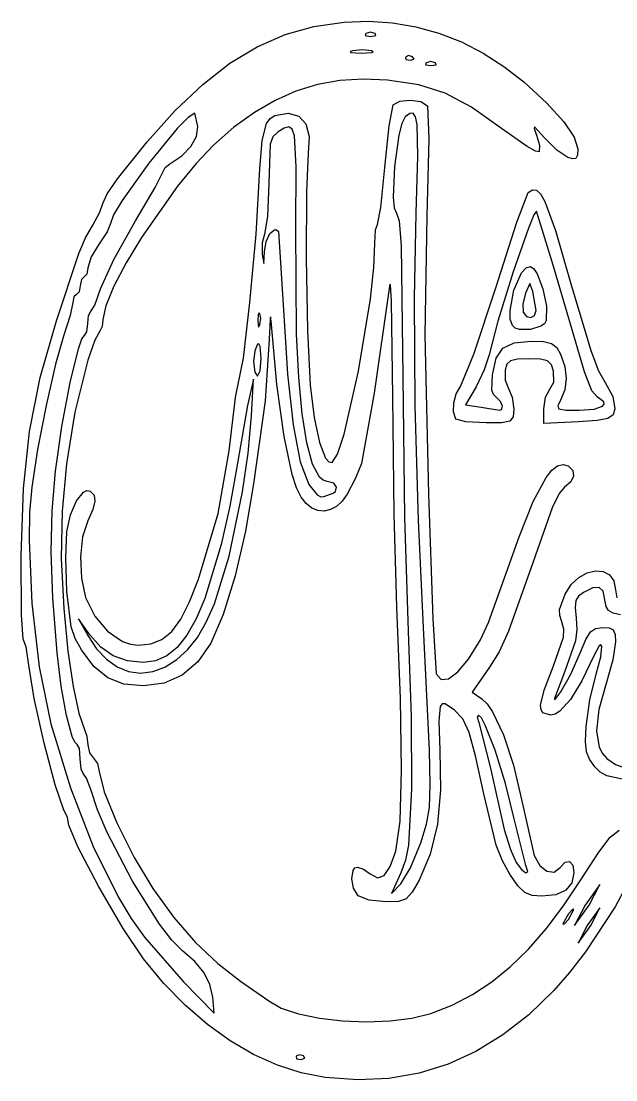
# Model space of a CAD drawing. Extents: x 4 to 202, y 110 to 208.
# Drawn here: x 4.3 to 59.3, y 110.3 to 208.1 of the extents above; entities that cross this region are included whole.
import ezdxf

# ---------------------------------------------------------------- set-up
doc = ezdxf.new("R2010")
doc.units = 0
doc.layers.add('LAYER_1', color=7, linetype='CONTINUOUS')

msp = doc.modelspace()

# ---------------------------------------------------------------- linework, layer by layer
at = {"layer": 'LAYER_1'}
for p, q in [((28.717246, 206.877354), (31.377657, 207.630045)), ((31.377657, 207.630045), (34.170281, 208.038986)), ((34.170281, 208.038986), (36.411401, 208.117448)), ((36.411401, 208.117448), (38.625862, 207.968918)), ((38.625862, 207.968918), (40.803121, 207.596912)), ((40.803121, 207.596912), (42.93264, 207.004943)), ((26.148426, 205.752809), (28.717246, 206.877354)), ((36.171547, 206.979566), (36.119885, 206.787331)), ((36.119885, 206.787331), (36.606607, 206.707374)), ((36.606606, 207.091845), (36.171547, 206.979566)), ((37.041664, 206.979566), (36.606606, 207.091845)), ((36.606607, 206.707374), (37.093328, 206.787331)), ((37.093328, 206.787331), (37.041664, 206.979566)), ((37.041664, 206.979566), (37.041664, 206.979566)), ((42.93264, 207.004943), (45.003876, 206.196525)), ((23.630577, 204.228302), (26.148426, 205.752809)), ((34.95817, 205.390463), (34.721993, 205.302314)), ((35.866153, 205.481331), (34.95817, 205.390463)), ((36.698403, 205.383097), (35.866153, 205.481331)), ((36.863295, 205.29325), (36.698403, 205.383097)), ((36.698403, 205.383097), (36.698403, 205.383097)), ((45.003876, 206.196525), (47.006288, 205.175173)), ((34.721993, 205.302314), (34.790013, 205.229021)), ((34.790013, 205.229021), (35.73649, 205.157571)), ((35.73649, 205.157571), (36.736899, 205.22078)), ((36.736899, 205.22078), (36.863295, 205.29325)), ((40.115987, 204.936618), (39.833288, 204.789612)), ((39.833288, 204.789612), (39.880737, 204.571863)), ((39.880737, 204.571863), (40.290098, 204.506179)), ((40.500379, 204.832217), (40.115987, 204.936618)), ((40.290098, 204.506179), (40.651403, 204.614306)), ((40.651403, 204.614306), (40.500379, 204.832217)), ((40.500379, 204.832217), (40.500379, 204.832217)), ((42.175352, 204.393603), (41.740294, 204.281324)), ((42.610411, 204.281324), (42.175352, 204.393603)), ((47.006288, 205.175173), (48.929337, 203.944401)), ((21.123076, 202.275727), (23.630577, 204.228302)), ((41.740294, 204.281324), (41.688632, 204.089091)), ((41.688632, 204.089091), (42.175354, 204.009135)), ((42.175354, 204.009135), (42.662074, 204.089091)), ((42.662074, 204.089091), (42.610411, 204.281324)), ((42.610411, 204.281324), (42.610411, 204.281324)), ((48.929337, 203.944401), (50.762481, 202.507722)), ((33.778182, 202.627226), (31.71851, 202.262544)), ((35.92396, 202.755467), (33.778182, 202.627226)), ((38.172816, 202.653588), (35.92396, 202.755467)), ((41.063122, 202.232352), (38.172816, 202.653588)), ((50.762481, 202.507722), (52.90759, 200.535969)), ((18.585303, 199.866977), (21.123076, 202.275727)), ((29.727973, 201.655095), (27.789601, 200.798557)), ((31.71851, 202.262544), (29.727973, 201.655095)), ((43.51921, 201.460179), (41.063122, 202.232352)), ((45.938402, 200.1689), (43.51921, 201.460179)), ((27.789601, 200.798557), (25.886424, 199.686607)), ((38.703357, 200.375383), (39.312842, 200.730364)), ((39.312842, 200.730364), (40.279555, 200.831397)), ((40.279555, 200.831397), (41.248584, 200.686521)), ((41.248584, 200.686521), (41.865017, 200.303775)), ((52.90759, 200.535969), (54.469993, 198.827515)), ((15.976634, 196.973947), (18.585303, 199.866977)), ((20.385986, 199.60674), (19.772636, 199.22149)), ((20.659266, 198.392532), (20.385986, 199.60674)), ((25.886424, 199.686607), (24.001469, 198.312919)), ((27.770954, 199.414137), (29.003856, 199.60674)), ((29.003856, 199.60674), (29.992734, 199.35361)), ((38.338807, 198.463079), (38.703357, 200.375383)), ((40.22769, 199.591692), (39.816459, 199.271781)), ((40.543842, 199.619644), (40.22769, 199.591692)), ((40.771462, 199.297054), (40.543842, 199.619644)), ((41.865017, 200.303775), (41.988419, 197.263928)), ((48.718021, 198.190351), (45.938402, 200.1689)), ((19.772636, 199.22149), (18.758965, 198.195045)), ((26.600022, 197.106437), (27.012912, 198.665912)), ((27.012912, 198.665912), (27.340682, 199.125454)), ((27.340682, 199.125454), (27.770954, 199.414137)), ((29.992734, 199.35361), (30.648259, 198.624784)), ((30.648259, 198.624784), (30.947247, 197.466108)), ((39.505936, 198.671175), (39.225214, 197.59874)), ((39.816459, 199.271781), (39.505936, 198.671175)), ((40.917096, 198.565341), (40.771462, 199.297054)), ((40.9886, 195.640211), (40.917096, 198.565341)), ((54.469993, 198.827515), (55.425313, 197.412601)), ((18.758965, 198.195045), (16.12503, 194.994384)), ((20.531647, 197.47313), (20.659266, 198.392532)), ((24.001469, 198.312919), (22.117768, 196.671171)), ((28.07534, 197.886691), (27.597204, 197.448762)), ((28.639621, 198.24668), (28.07534, 197.886691)), ((29.067997, 198.366276), (28.639621, 198.24668)), ((29.376857, 198.156443), (29.067997, 198.366276)), ((29.582589, 197.528143), (29.376857, 198.156443)), ((29.750234, 194.659994), (29.582589, 197.528143)), ((37.93746, 194.602099), (38.338807, 198.463079)), ((39.225214, 197.59874), (38.812943, 194.691066)), ((51.07148, 196.537771), (48.718021, 198.190351)), ((51.740949, 198.355182), (51.721341, 198.191373)), ((51.721341, 198.191373), (51.939599, 197.601664)), ((52.688309, 197.33609), (51.740949, 198.355182)), ((51.939599, 197.601664), (52.208449, 196.660414)), ((13.25645, 193.56853), (15.976634, 196.973947)), ((19.184315, 195.675481), (20.02191, 196.543315)), ((20.02191, 196.543315), (20.531647, 197.47313)), ((22.117768, 196.671171), (20.499348, 194.975765)), ((26.40258, 194.480083), (26.600022, 197.106437)), ((27.337611, 196.754908), (27.209347, 193.152269)), ((27.597204, 197.448762), (27.337611, 196.754908)), ((30.947247, 197.466108), (30.866512, 195.923426)), ((41.988419, 197.263928), (41.807534, 190.133547)), ((51.840235, 196.116954), (51.07148, 196.537771)), ((52.208449, 196.660414), (52.185313, 196.059669)), ((53.823383, 196.207617), (52.688309, 197.33609)), ((55.425313, 197.412601), (55.74917, 196.32147)), ((18.073123, 194.942027), (19.184315, 195.675481)), ((30.866512, 195.923426), (30.697109, 192.371902)), ((40.81073, 190.375595), (40.9886, 195.640211)), ((52.185313, 196.059669), (51.840235, 196.116954)), ((54.831488, 195.52967), (53.823383, 196.207617)), ((55.714951, 195.745236), (55.581445, 195.447808)), ((55.74917, 196.32147), (55.714951, 195.745236)), ((16.12503, 194.994384), (13.672923, 191.556387)), ((17.464042, 194.239307), (17.642959, 194.604429)), ((17.642959, 194.604429), (18.073123, 194.942027)), ((20.499348, 194.975765), (18.787844, 192.889105)), ((29.702049, 189.049534), (29.750234, 194.659994)), ((37.557061, 190.895221), (37.93746, 194.602099)), ((38.812943, 194.691066), (38.699179, 191.854122)), ((55.302381, 195.389261), (54.831488, 195.52967)), ((55.581445, 195.447808), (55.302381, 195.389261)), ((16.710181, 192.740451), (17.464042, 194.239307)), ((26.036363, 188.44172), (26.40258, 194.480083)), ((12.29709, 192.156832), (13.25645, 193.56853)), ((14.897708, 189.677055), (16.710181, 192.740451)), ((18.787844, 192.889105), (15.466387, 188.142311)), ((27.209347, 193.152269), (27.098453, 190.068716)), ((11.897043, 191.271721), (12.29709, 192.156832)), ((30.697109, 192.371902), (30.680849, 186.220719)), ((38.699179, 191.854122), (38.79159, 190.870102)), ((50.136682, 189.540337), (51.179405, 192.278213)), ((51.179405, 192.278213), (51.559295, 192.533489)), ((51.559295, 192.533489), (51.925688, 192.514224)), ((51.925688, 192.514224), (52.300059, 192.174863)), ((52.300059, 192.174863), (52.703885, 191.469854)), ((11.627331, 190.47695), (11.897043, 191.271721)), ((13.672923, 191.556387), (12.886538, 190.233272)), ((37.242877, 189.353423), (37.557061, 190.895221)), ((38.79159, 190.870102), (39.003453, 190.393276)), ((52.703885, 191.469854), (53.685796, 188.78068)), ((10.981328, 189.282455), (11.627331, 190.47695)), ((12.886538, 190.233272), (12.591389, 189.432685)), ((27.098453, 190.068716), (26.831833, 188.444297)), ((39.003453, 190.393276), (39.264251, 189.663846)), ((40.661421, 182.531177), (40.81073, 190.375595)), ((41.807534, 190.133547), (41.619448, 179.137288)), ((51.696938, 190.221951), (51.20351, 189.003338)), ((51.941216, 190.576639), (51.696938, 190.221951)), ((53.479502, 185.575887), (51.941216, 190.576639)), ((10.299564, 188.093757), (10.981328, 189.282455)), ((12.591389, 189.432685), (12.284673, 188.663177)), ((12.893388, 186.105621), (14.897708, 189.677055)), ((27.315394, 188.502976), (27.730326, 188.859313)), ((27.730326, 188.859313), (27.93109, 188.845614)), ((27.93109, 188.845614), (28.109197, 188.677732)), ((29.772947, 179.210611), (29.702049, 189.049534)), ((37.015268, 187.599567), (37.065869, 188.838228)), ((37.065869, 188.838228), (37.242877, 189.353423)), ((39.264251, 189.663846), (39.429641, 187.38293)), ((48.190618, 183.495285), (50.136682, 189.540337)), ((51.20351, 189.003338), (49.793602, 184.956108)), ((53.685796, 188.78068), (55.043225, 184.082274)), ((9.677898, 186.663892), (10.299564, 188.093757)), ((12.284673, 188.663177), (11.547249, 187.547466)), ((15.466387, 188.142311), (14.046835, 185.782318)), ((25.479098, 182.143619), (26.036363, 188.44172)), ((26.831833, 188.444297), (26.611066, 187.655945)), ((26.813903, 186.80703), (26.973541, 187.766341)), ((26.973541, 187.766341), (27.315394, 188.502976)), ((28.109197, 188.677732), (28.586057, 181.460726)), ((11.547249, 187.547466), (10.809825, 186.337359)), ((26.611066, 187.655945), (26.610412, 186.582511)), ((26.74918, 185.748778), (26.813903, 186.80703)), ((36.922367, 185.367286), (37.015268, 187.599567)), ((39.429641, 187.38293), (39.585217, 175.283124)), ((7.610765, 180.449227), (9.677898, 186.663892)), ((10.809825, 186.337359), (10.503109, 185.3409)), ((11.678277, 183.385303), (12.893388, 186.105621)), ((14.046835, 185.782318), (12.915003, 183.631356)), ((26.610412, 186.582511), (26.74918, 185.748778)), ((30.680849, 186.220719), (30.800802, 179.561659)), ((10.503109, 185.3409), (10.40087, 184.744606)), ((36.600998, 182.461269), (36.922367, 185.367286)), ((49.793602, 184.956108), (48.360287, 180.398492)), ((49.855087, 183.266291), (50.560912, 184.868973)), ((50.560912, 184.868973), (50.97273, 185.33523)), ((50.97273, 185.33523), (51.385642, 185.453371)), ((51.385642, 185.453371), (51.683315, 185.246346)), ((51.683315, 185.246346), (51.985432, 184.792619)), ((56.369586, 175.731693), (53.479502, 185.575887)), ((9.909255, 184.258807), (9.807016, 183.687117)), ((10.155063, 184.49659), (9.909255, 184.258807)), ((10.40087, 184.744606), (10.155063, 184.49659)), ((51.313435, 183.891565), (50.915082, 182.989368)), ((51.602809, 183.135432), (51.313435, 183.891565)), ((51.985432, 184.792619), (52.528178, 183.40077)), ((55.043225, 184.082274), (56.955992, 177.70007)), ((9.458969, 182.877645), (9.213161, 182.659828)), ((9.704777, 183.115427), (9.458969, 182.877645)), ((9.807016, 183.687117), (9.704777, 183.115427)), ((11.140348, 181.890316), (11.678277, 183.385303)), ((12.915003, 183.631356), (12.166089, 181.839496)), ((38.320537, 183.417293), (36.94528, 173.754778)), ((38.393042, 183.821724), (38.320537, 183.417293)), ((38.456296, 183.771046), (38.393042, 183.821724)), ((38.556195, 182.27037), (38.456296, 183.771046)), ((46.165426, 177.349304), (48.190618, 183.495285)), ((49.49722, 181.393686), (49.855087, 183.266291)), ((50.915082, 182.989368), (50.681185, 181.977212)), ((51.896193, 181.393613), (51.602809, 183.135432)), ((52.528178, 183.40077), (52.864233, 181.789253)), ((9.110923, 182.136143), (8.861645, 180.918773)), ((9.213161, 182.659828), (9.110923, 182.136143)), ((10.764144, 181.264892), (11.140348, 181.890316)), ((24.874654, 177.002476), (25.479098, 182.143619)), ((35.501606, 175.804503), (36.600998, 182.461269)), ((38.657598, 173.433801), (38.556195, 182.27037)), ((40.745156, 172.610552), (40.661421, 182.531177)), ((50.681185, 181.977212), (50.70694, 181.247546)), ((8.861645, 180.918773), (8.262319, 179.033166)), ((10.503109, 180.179403), (10.579788, 180.943474)), ((10.579788, 180.943474), (10.764144, 181.264892)), ((12.166089, 181.839496), (11.895296, 180.55681)), ((26.235048, 181.038976), (26.192685, 180.404258)), ((26.296007, 181.157525), (26.235048, 181.038976)), ((26.375486, 181.112545), (26.296007, 181.157525)), ((26.470297, 180.674221), (26.375486, 181.112545)), ((26.375486, 181.112545), (26.375486, 181.112545)), ((28.586057, 181.460726), (28.946983, 175.524634)), ((49.520349, 180.590026), (49.49722, 181.393686)), ((50.70694, 181.247546), (51.025119, 180.836468)), ((51.426442, 180.735708), (51.765327, 180.927383)), ((51.765327, 180.927383), (51.896193, 181.393613)), ((51.896193, 181.393613), (51.896193, 181.393613)), ((52.864233, 181.789253), (52.843952, 180.469496)), ((6.114113, 175.20166), (7.610765, 180.449227)), ((10.412716, 179.41715), (10.503109, 180.179403)), ((11.818617, 179.91982), (11.634261, 179.549813)), ((11.895296, 180.55681), (11.818617, 179.91982)), ((26.192685, 180.404258), (26.262422, 179.844055)), ((26.262422, 179.844055), (26.402963, 180.07822)), ((26.402963, 180.07822), (26.470297, 180.674221)), ((27.333101, 180.604122), (27.261496, 178.703115)), ((27.381947, 180.812309), (27.333101, 180.604122)), ((27.432028, 180.449227), (27.381947, 180.812309)), ((27.9704, 174.550287), (27.432028, 180.449227)), ((48.360287, 180.398492), (47.552364, 177.294033)), ((49.716363, 179.99952), (49.520349, 180.590026)), ((49.979291, 179.772539), (49.716363, 179.99952)), ((49.716363, 179.99952), (49.716363, 179.99952)), ((51.025119, 180.836468), (51.426442, 180.735708)), ((52.334344, 179.936077), (51.380941, 179.640531)), ((52.66921, 180.176747), (52.334344, 179.936077)), ((52.843952, 180.469496), (52.66921, 180.176747)), ((8.262319, 179.033166), (7.521537, 176.425007)), ((9.952737, 178.770975), (10.195388, 179.100106)), ((10.195388, 179.100106), (10.412716, 179.41715)), ((11.634261, 179.549813), (11.147878, 178.664567)), ((29.983324, 175.1991), (29.772947, 179.210611)), ((30.800802, 179.561659), (31.040036, 174.486504)), ((41.619448, 179.137288), (41.950013, 164.41846)), ((50.377147, 179.641974), (49.979291, 179.772539)), ((51.380941, 179.640531), (50.377147, 179.641974)), ((9.634704, 177.859719), (9.952737, 178.770975)), ((11.147878, 178.664567), (10.50324, 176.809336)), ((26.165207, 178.290633), (25.9194, 177.668136)), ((26.305255, 178.302337), (26.165207, 178.290633)), ((26.415378, 178.066133), (26.305255, 178.302337)), ((26.513254, 176.973361), (26.415378, 178.066133)), ((27.261496, 178.703115), (26.87663, 173.036807)), ((48.839427, 177.929494), (49.874893, 178.420555)), ((49.874893, 178.420555), (51.445377, 178.560458)), ((51.445377, 178.560458), (52.587324, 178.516765)), ((52.587324, 178.516765), (53.326475, 178.343997)), ((53.326475, 178.343997), (53.804539, 177.979616)), ((53.804539, 177.979616), (54.163228, 177.361087)), ((8.87026, 174.747664), (9.634704, 177.859719)), ((24.366906, 174.434987), (24.874654, 177.002476)), ((25.9194, 177.668136), (25.817161, 176.639842)), ((44.932453, 174.368772), (46.165426, 177.349304)), ((47.552364, 177.294033), (47.117735, 175.902277)), ((47.880377, 175.465792), (48.215687, 176.980249)), ((48.215687, 176.980249), (48.839427, 177.929494)), ((54.163228, 177.361087), (54.55226, 176.218653)), ((56.955992, 177.70007), (57.673558, 175.83481)), ((7.521537, 176.425007), (6.65918, 172.63205)), ((10.50324, 176.809336), (9.303326, 172.012953)), ((25.817161, 176.639842), (25.9194, 175.709518)), ((26.411015, 175.80749), (26.513254, 176.973361)), ((26.513254, 176.973361), (26.513254, 176.973361)), ((49.205285, 176.427135), (49.038787, 175.882059)), ((49.552561, 176.749151), (49.205285, 176.427135)), ((50.193679, 176.902485), (49.552561, 176.749151)), ((51.241703, 176.941512), (50.193679, 176.902485)), ((52.310417, 176.902521), (51.241703, 176.941512)), ((52.956593, 176.741005), (52.310417, 176.902521)), ((53.310661, 176.390153), (52.956593, 176.741005)), ((53.503051, 175.783151), (53.310661, 176.390153)), ((54.55226, 176.218653), (54.68009, 175.110826)), ((5.131886, 170.233114), (6.114113, 175.20166)), ((25.80454, 175.052746), (25.262422, 172.624328)), ((25.619076, 171.673527), (25.80454, 175.052746)), ((25.9194, 175.709518), (26.165207, 175.32257)), ((26.165207, 175.32257), (26.411015, 175.80749)), ((28.946983, 175.524634), (29.455365, 170.839394)), ((30.304577, 171.839152), (29.983324, 175.1991)), ((34.174594, 169.982214), (35.501606, 175.804503)), ((39.585217, 175.283124), (39.763833, 162.273673)), ((47.117735, 175.902277), (46.363007, 174.349067)), ((47.827855, 174.022804), (47.880377, 175.465792)), ((49.038787, 175.882059), (49.055392, 174.950059)), ((53.545222, 174.788533), (53.503051, 175.783151)), ((54.68009, 175.110826), (54.546789, 174.065772)), ((57.049647, 173.987492), (56.369586, 175.731693)), ((57.673558, 175.83481), (58.268102, 174.748702)), ((8.097595, 170.677599), (8.87026, 174.747664)), ((24.134903, 173.35569), (24.366906, 174.434987)), ((28.631213, 169.756217), (27.9704, 174.550287)), ((31.040036, 174.486504), (31.393814, 171.510284)), ((44.522422, 173.696208), (44.932453, 174.368772)), ((46.363007, 174.349067), (45.380329, 172.680888)), ((49.055392, 174.950059), (49.346237, 174.197037)), ((49.346237, 174.197037), (49.689575, 173.378336)), ((52.781754, 173.398791), (53.178462, 174.137392)), ((53.178462, 174.137392), (53.545222, 174.788533)), ((54.546789, 174.065772), (54.152427, 173.111661)), ((58.268102, 174.748702), (58.997255, 173.454793)), ((23.566309, 168.44627), (24.134903, 173.35569)), ((36.94528, 173.754778), (35.790717, 167.277233)), ((38.786897, 162.599473), (38.657598, 173.433801)), ((44.297016, 172.861867), (44.522422, 173.696208)), ((47.965191, 173.630627), (47.827855, 174.022804)), ((48.223734, 173.384375), (47.965191, 173.630627)), ((48.622416, 173.005603), (48.223734, 173.384375)), ((49.689575, 173.378336), (49.832379, 172.288427)), ((52.616752, 172.307438), (52.781754, 173.398791)), ((54.152427, 173.111661), (53.899952, 172.587202)), ((57.537093, 173.410331), (57.049647, 173.987492)), ((58.151316, 172.946968), (57.537093, 173.410331)), ((58.997255, 173.454793), (59.176674, 172.320284)), ((6.65918, 172.63205), (5.86352, 168.548673)), ((25.262422, 172.624328), (24.236513, 166.776737)), ((26.87663, 173.036807), (25.812202, 165.370537)), ((41.036457, 162.007973), (40.745156, 172.610552)), ((44.280131, 172.030073), (44.297016, 172.861867)), ((45.380329, 172.680888), (46.823252, 172.477064)), ((46.823252, 172.477064), (48.527202, 172.178959)), ((48.527202, 172.178959), (48.711559, 172.253936)), ((48.788238, 172.566591), (48.622416, 173.005603)), ((48.711559, 172.253936), (48.788238, 172.566591)), ((48.788238, 172.566591), (48.788238, 172.566591)), ((49.832379, 172.288427), (49.778868, 171.567223)), ((52.616752, 170.964881), (52.616752, 172.307438)), ((53.899952, 172.587202), (54.015378, 172.306151)), ((54.015378, 172.306151), (54.634387, 172.196289)), ((54.634387, 172.196289), (55.89266, 172.185396)), ((55.89266, 172.185396), (57.27419, 172.293598)), ((57.27419, 172.293598), (58.045379, 172.561089)), ((58.045379, 172.561089), (58.184936, 172.741786)), ((58.184936, 172.741786), (58.151316, 172.946968)), ((59.176674, 172.320284), (59.007997, 171.759875)), ((9.303326, 172.012953), (8.541019, 167.242536)), ((25.298555, 168.218817), (25.619076, 171.673527)), ((30.732398, 169.165462), (30.304577, 171.839152)), ((31.393814, 171.510284), (31.887857, 169.200295)), ((44.495664, 171.365148), (44.280131, 172.030073)), ((45.409285, 171.111064), (44.495664, 171.365148)), ((44.495664, 171.365148), (44.495664, 171.365148)), ((49.476988, 171.184035), (48.714719, 171.032282)), ((49.778868, 171.567223), (49.476988, 171.184035)), ((55.832206, 171.120044), (52.616752, 170.964881)), ((57.545606, 171.235063), (55.832206, 171.120044)), ((58.534256, 171.423237), (57.545606, 171.235063)), ((59.007997, 171.759875), (58.534256, 171.423237)), ((4.573826, 164.942415), (5.131886, 170.233114)), ((7.512248, 166.56318), (8.097595, 170.677599)), ((29.455365, 170.839394), (30.10725, 167.432581)), ((47.280037, 171.005383), (45.409285, 171.111064)), ((48.714719, 171.032282), (47.280037, 171.005383)), ((29.386036, 166.234026), (28.631213, 169.756217)), ((31.26248, 167.212726), (30.732398, 169.165462)), ((31.887857, 169.200295), (32.467347, 167.748622)), ((33.568699, 168.119294), (34.174594, 169.982214)), ((5.86352, 168.548673), (5.32283, 165.069253)), ((22.527046, 162.640835), (23.566309, 168.44627)), ((24.788379, 164.658098), (25.298555, 168.218817)), ((8.541019, 167.242536), (8.130347, 162.849911)), ((30.10725, 167.432581), (30.898685, 165.331771)), ((31.890514, 166.01564), (31.26248, 167.212726)), ((32.467347, 167.748622), (32.772003, 167.40468)), ((32.772003, 167.40468), (33.077463, 167.347348)), ((33.077463, 167.347348), (33.568699, 168.119294)), ((35.790717, 167.277233), (35.235555, 165.908855)), ((7.205656, 162.880649), (7.512248, 166.56318)), ((24.236513, 166.776737), (23.623698, 163.311112)), ((29.789818, 165.002075), (29.386036, 166.234026)), ((52.819548, 165.955496), (53.36923, 166.637272)), ((53.36923, 166.637272), (53.891695, 167.045806)), ((53.891695, 167.045806), (54.387413, 167.181786)), ((54.387413, 167.181786), (54.85686, 167.045898)), ((54.85686, 167.045898), (55.285383, 166.616183)), ((55.285383, 166.616183), (55.367537, 166.096004)), ((25.812202, 165.370537), (25.074116, 161.022313)), ((30.898685, 165.331771), (31.671907, 164.370485)), ((32.239918, 165.711309), (31.890514, 166.01564)), ((32.612195, 165.608902), (32.239918, 165.711309)), ((33.220976, 165.450379), (32.612195, 165.608902)), ((33.474186, 165.069253), (33.220976, 165.450379)), ((35.235555, 165.908855), (34.465697, 164.44408)), ((51.636637, 163.769473), (52.819548, 165.955496)), ((55.114992, 165.55785), (54.539416, 165.074209)), ((55.367537, 166.096004), (55.114992, 165.55785)), ((4.349675, 158.728386), (4.573826, 164.942415)), ((5.32283, 165.069253), (5.131457, 162.752941)), ((9.459297, 163.817013), (10.103963, 164.610225)), ((10.103963, 164.610225), (10.42146, 164.757053)), ((10.42146, 164.757053), (10.71531, 164.70204)), ((10.71531, 164.70204), (11.077129, 164.33728)), ((11.077129, 164.33728), (11.16521, 163.798261)), ((23.552222, 158.706564), (24.788379, 164.658098)), ((30.206442, 164.150721), (29.789818, 165.002075)), ((31.671907, 164.370485), (32.015134, 164.180555)), ((32.297686, 164.209895), (33.154606, 164.529605)), ((33.154606, 164.529605), (33.380309, 164.688126)), ((33.154606, 164.529605), (33.154606, 164.529605)), ((33.380309, 164.688126), (33.474186, 165.069253)), ((34.465697, 164.44408), (33.988223, 163.787489)), ((41.950013, 164.41846), (42.378542, 152.931228)), ((54.018911, 164.479489), (53.37507, 163.153838)), ((54.539416, 165.074209), (54.018911, 164.479489)), ((8.903838, 162.534343), (9.459297, 163.817013)), ((11.16521, 163.798261), (10.975291, 163.030276)), ((23.623698, 163.311112), (22.8297, 159.780251)), ((30.67752, 163.559462), (30.206442, 164.150721)), ((31.199338, 163.149898), (30.67752, 163.559462)), ((32.015134, 164.180555), (32.297686, 164.209895)), ((33.461837, 163.30573), (32.903146, 162.999947)), ((33.988223, 163.787489), (33.461837, 163.30573)), ((50.339179, 160.482242), (51.636637, 163.769473)), ((5.131457, 162.752941), (5.072651, 160.137827)), ((7.126152, 159.109601), (7.205656, 162.880649)), ((8.130347, 162.849911), (8.052707, 158.50211)), ((8.560114, 160.974152), (8.903838, 162.534343)), ((10.975291, 163.030276), (10.503109, 161.978618)), ((20.724248, 156.595508), (22.527046, 162.640835)), ((31.755288, 162.920887), (31.199338, 163.149898)), ((32.32876, 162.871285), (31.755288, 162.920887)), ((32.903146, 162.999947), (32.32876, 162.871285)), ((39.043031, 153.980474), (38.786897, 162.599473)), ((53.37507, 163.153838), (51.44365, 157.653599)), ((10.503109, 161.978618), (10.021854, 160.487073)), ((39.763833, 162.273673), (40.087728, 151.779846)), ((41.509843, 152.117694), (41.036457, 162.007973)), ((8.463751, 158.54811), (8.560114, 160.974152)), ((10.021854, 160.487073), (9.823495, 158.632936)), ((25.074116, 161.022313), (24.106277, 156.886177)), ((48.968849, 156.704703), (50.339179, 160.482242)), ((5.072651, 160.137827), (5.323541, 154.371281)), ((22.8297, 159.780251), (21.3009, 154.806725)), ((4.367052, 153.297331), (4.349675, 158.728386)), ((7.277119, 154.870842), (7.126152, 159.109601)), ((8.052707, 158.50211), (8.289496, 153.866166)), ((8.561819, 155.440627), (8.463751, 158.54811)), ((9.823495, 158.632936), (9.915382, 156.679122)), ((22.195484, 154.304798), (23.552222, 158.706564)), ((51.44365, 157.653599), (49.34911, 151.762867)), ((9.915382, 156.679122), (10.304867, 154.888549)), ((19.905598, 154.478038), (20.724248, 156.595508)), ((24.106277, 156.886177), (23.004431, 153.318513)), ((47.504217, 152.571742), (48.968849, 156.704703)), ((55.144, 156.088288), (55.843269, 156.745322)), ((55.843269, 156.745322), (56.610856, 157.168592)), ((56.610856, 157.168592), (57.38265, 157.352746)), ((57.38265, 157.352746), (58.094538, 157.292433)), ((58.094538, 157.292433), (58.682406, 156.982302)), ((58.682406, 156.982302), (59.082143, 156.417001)), ((54.577163, 155.202841), (55.144, 156.088288)), ((57.151178, 155.784197), (56.277668, 155.359372)), ((57.735242, 155.824983), (57.151178, 155.784197)), ((58.083177, 155.463376), (57.735242, 155.824983)), ((59.082143, 156.417001), (59.229636, 155.591178)), ((59.229636, 155.591178), (59.360827, 154.849461)), ((7.661942, 149.785179), (7.277119, 154.870842)), ((8.958009, 152.175015), (8.561819, 155.440627)), ((10.304867, 154.888549), (11.142591, 153.158294)), ((21.3009, 154.806725), (20.498146, 152.924686)), ((54.069277, 153.780764), (54.577163, 155.202841)), ((55.557702, 154.605658), (55.501653, 153.977042)), ((55.80214, 155.017163), (55.557702, 154.605658)), ((56.277668, 155.359372), (55.80214, 155.017163)), ((58.248302, 154.681023), (58.083177, 155.463376)), ((58.360534, 154.069963), (58.248302, 154.681023)), ((5.323541, 154.371281), (6.017105, 148.489782)), ((8.289496, 153.866166), (8.67259, 149.943603)), ((19.092664, 152.882569), (19.905598, 154.478038)), ((21.441472, 152.607206), (22.195484, 154.304798)), ((39.379807, 145.572932), (39.043031, 153.980474)), ((54.094571, 153.234037), (54.069277, 153.780764)), ((55.501653, 153.977042), (55.591292, 152.983504)), ((58.600851, 153.672291), (58.360534, 154.069963)), ((59.026976, 153.432823), (58.600851, 153.672291)), ((4.545904, 151.038398), (4.367052, 153.297331)), ((10.704597, 151.432501), (9.635522, 152.927167)), ((9.635522, 152.927167), (10.504374, 151.371942)), ((11.142591, 153.158294), (12.323871, 151.765339)), ((18.248358, 151.748002), (19.092664, 152.882569)), ((20.498146, 152.924686), (19.654854, 151.423066)), ((20.620806, 151.203609), (21.441472, 152.607206)), ((23.004431, 153.318513), (21.864324, 150.675705)), ((42.378542, 152.931228), (42.687948, 147.824279)), ((46.761998, 150.989158), (47.504217, 152.571742)), ((54.28722, 152.630015), (54.094571, 153.234037)), ((54.46845, 151.969214), (54.28722, 152.630015)), ((55.591292, 152.983504), (55.653533, 151.926253)), ((59.696632, 153.296373), (59.026976, 153.432823)), ((9.330807, 151.107872), (8.958009, 152.175015)), ((12.323871, 151.765339), (13.708511, 150.836539)), ((17.335589, 151.013241), (18.248358, 151.748002)), ((40.087728, 151.779846), (40.351473, 143.909219)), ((42.04392, 140.785081), (41.509843, 152.117694)), ((49.34911, 151.762867), (48.475378, 149.88383)), ((54.425609, 151.223305), (54.46845, 151.969214)), ((55.653533, 151.926253), (55.529152, 150.896262)), ((56.48396, 151.019997), (56.914721, 151.715339)), ((56.914721, 151.715339), (57.396604, 152.038483)), ((57.396604, 152.038483), (58.044546, 152.117694)), ((58.044546, 152.117694), (58.662237, 152.072011)), ((58.662237, 152.072011), (59.021554, 151.885823)), ((59.021554, 151.885823), (59.188639, 151.48543)), ((4.815899, 150.331747), (4.545904, 151.038398)), ((9.911762, 150.051828), (9.330807, 151.107872)), ((10.504374, 151.371942), (11.31403, 150.152371)), ((11.702425, 150.302907), (10.704597, 151.432501)), ((13.708511, 150.836539), (14.43328, 150.585839)), ((14.43328, 150.585839), (15.156316, 150.498749)), ((15.156316, 150.498749), (16.317272, 150.617189)), ((16.317272, 150.617189), (17.335589, 151.013241)), ((19.654854, 151.423066), (18.759798, 150.284816)), ((19.721313, 150.062858), (20.620806, 151.203609)), ((21.864324, 150.675705), (20.666808, 148.952329)), ((45.645189, 149.198941), (46.761998, 150.989158)), ((53.493645, 148.590001), (54.425609, 151.223305)), ((55.529152, 150.896262), (54.521314, 147.987971)), ((55.989387, 149.82419), (56.48396, 151.019997)), ((59.229636, 150.797126), (58.97404, 149.119133)), ((59.188639, 151.48543), (59.229636, 150.797126)), ((5.052405, 148.632781), (4.815899, 150.331747)), ((8.033264, 146.704915), (7.661942, 149.785179)), ((8.67259, 149.943603), (9.138609, 146.666504)), ((11.069075, 148.499345), (9.911762, 150.051828)), ((11.31403, 150.152371), (12.224796, 149.191611)), ((12.848549, 149.50661), (11.702425, 150.302907)), ((18.759798, 150.284816), (17.801752, 149.492888)), ((18.730826, 149.153805), (19.721313, 150.062858)), ((48.475378, 149.88383), (47.606512, 148.44985)), ((55.097219, 147.808097), (55.989387, 149.82419)), ((57.732469, 150.425817), (57.190324, 149.424298)), ((57.894173, 150.513804), (57.732469, 150.425817)), ((57.977696, 150.359315), (57.894173, 150.513804)), ((57.894384, 149.421018), (57.977696, 150.359315)), ((5.555227, 145.574421), (5.052405, 148.632781)), ((12.224796, 149.191611), (13.217354, 148.494871)), ((14.159494, 149.035085), (12.848549, 149.50661)), ((15.651783, 148.879804), (14.159494, 149.035085)), ((16.769489, 149.030234), (15.651783, 148.879804)), ((17.801752, 149.492888), (16.769489, 149.030234)), ((17.619106, 148.452303), (18.730826, 149.153805)), ((18.730826, 149.153805), (18.730826, 149.153805)), ((20.666808, 148.952329), (19.228301, 147.715803)), ((44.664923, 148.020798), (45.645189, 149.198941)), ((57.190324, 149.424298), (56.123142, 147.178606)), ((57.450914, 147.807156), (57.894384, 149.421018)), ((58.97404, 149.119133), (58.35952, 146.939219)), ((6.017105, 148.489782), (7.094951, 143.213499)), ((12.339206, 147.46912), (11.069075, 148.499345)), ((13.217354, 148.494871), (14.272384, 148.067361)), ((14.272384, 148.067361), (15.370566, 147.91429)), ((15.370566, 147.91429), (16.49258, 148.040868)), ((16.49258, 148.040868), (17.619106, 148.452303)), ((19.228301, 147.715803), (17.555831, 146.970605)), ((42.687948, 147.824279), (43.139259, 147.311598)), ((43.813932, 147.384394), (44.664923, 148.020798)), ((47.606512, 148.44985), (46.003441, 146.158725)), ((52.63418, 146.331504), (53.493645, 148.590001)), ((54.521314, 147.987971), (53.597221, 145.574217)), ((54.174012, 146.181562), (55.097219, 147.808097)), ((56.862742, 145.445718), (57.450914, 147.807156)), ((8.528532, 143.992004), (8.033264, 146.704915)), ((13.831781, 146.897595), (12.339206, 147.46912)), ((15.656427, 146.72121), (13.831781, 146.897595)), ((17.555831, 146.970605), (15.656427, 146.72121)), ((43.139259, 147.311598), (43.813932, 147.384394)), ((56.123142, 147.178606), (55.076573, 145.477648)), ((58.35952, 146.939219), (57.69539, 144.540016)), ((9.138609, 146.666504), (9.659549, 144.197903)), ((46.003441, 146.158725), (46.879795, 145.539619)), ((52.316417, 144.933243), (52.63418, 146.331504)), ((53.70912, 145.558056), (54.174012, 146.181562)), ((6.479094, 141.435021), (5.555227, 145.574421)), ((39.478116, 138.954782), (39.379807, 145.572932)), ((43.042334, 144.817968), (42.916213, 143.475814)), ((43.222669, 145.062406), (43.042334, 144.817968)), ((43.496826, 145.06523), (43.222669, 145.062406)), ((44.373523, 144.474473), (43.496826, 145.06523)), ((46.879795, 145.539619), (47.368862, 145.061473)), ((47.368862, 145.061473), (47.874849, 144.321859)), ((52.358045, 144.502446), (52.316417, 144.933243)), ((53.597221, 145.574217), (53.607657, 145.478953)), ((53.607657, 145.478953), (53.70912, 145.558056)), ((55.076573, 145.477648), (54.107385, 144.399684)), ((56.525679, 142.972134), (56.862742, 145.445718)), ((9.056507, 142.060568), (8.528532, 143.992004)), ((9.659549, 144.197903), (10.207403, 142.700831)), ((40.351473, 143.909219), (40.385478, 137.206608)), ((45.12652, 143.669831), (44.373523, 144.474473)), ((46.583806, 144.022971), (46.46389, 143.824819)), ((46.46389, 143.824819), (46.620913, 143.348409)), ((46.847688, 143.778797), (46.583806, 144.022971)), ((47.209706, 143.101481), (46.847688, 143.778797)), ((47.874849, 144.321859), (48.886026, 142.189243)), ((52.531943, 144.221603), (52.358045, 144.502446)), ((53.272346, 144.022971), (52.531943, 144.221603)), ((53.669549, 144.11878), (53.272346, 144.022971)), ((54.107385, 144.399684), (53.669549, 144.11878)), ((57.69539, 144.540016), (57.48874, 142.568312)), ((7.094951, 143.213499), (8.891863, 137.297239)), ((42.916213, 143.475814), (43.024625, 140.781892)), ((45.722506, 142.414504), (45.12652, 143.669831)), ((46.620913, 143.348409), (47.677485, 139.125894)), ((48.113852, 140.778676), (47.209706, 143.101481)), ((56.470193, 141.573305), (56.525679, 142.972134)), ((9.304248, 141.517317), (9.056507, 142.060568)), ((10.207403, 142.700831), (10.416245, 142.070382)), ((10.416245, 142.070382), (10.503109, 141.274536)), ((46.319715, 140.255741), (45.722506, 142.414504)), ((48.886026, 142.189243), (49.810212, 139.4038)), ((57.48874, 142.568312), (57.739233, 141.050869)), ((7.494773, 137.572833), (6.479094, 141.435021)), ((9.52595, 141.324729), (9.304248, 141.517317)), ((9.724453, 140.928425), (9.52595, 141.324729)), ((9.807016, 139.975608), (9.724453, 140.928425)), ((10.503109, 141.274536), (10.656467, 140.538038)), ((56.550451, 140.646594), (56.470193, 141.573305)), ((57.739233, 141.050869), (58.035802, 140.470858)), ((9.88684, 139.022792), (9.807016, 139.975608)), ((10.656467, 140.538038), (11.025179, 140.050279)), ((11.025179, 140.050279), (11.393891, 139.559566)), ((42.128155, 137.539946), (42.04392, 140.785081)), ((43.024625, 140.781892), (43.076442, 137.118578)), ((47.076377, 136.740788), (46.319715, 140.255741)), ((49.067643, 137.717058), (48.113852, 140.778676)), ((56.817754, 139.952811), (56.550451, 140.646594)), ((57.323403, 139.252767), (56.817754, 139.952811)), ((58.035802, 140.470858), (58.446532, 140.014448)), ((58.446532, 140.014448), (59.240043, 139.473455)), ((10.078758, 138.626487), (9.88684, 139.022792)), ((11.393891, 139.559566), (11.547249, 138.815957)), ((39.338307, 134.2215), (39.478116, 138.954782)), ((47.677485, 139.125894), (48.967223, 133.448759)), ((49.810212, 139.4038), (50.544293, 136.227562)), ((57.833007, 138.765139), (57.323403, 139.252767)), ((59.240043, 139.473455), (59.937398, 139.219182)), ((10.393045, 138.190553), (10.078758, 138.626487)), ((10.767077, 137.142456), (10.393045, 138.190553)), ((11.547249, 138.815957), (12.005367, 136.934167)), ((58.439041, 138.408869), (57.833007, 138.765139)), ((59.845171, 138.093536), (58.439041, 138.408869)), ((8.273031, 135.346105), (7.494773, 137.572833)), ((8.891863, 137.297239), (10.994988, 131.897195)), ((11.398131, 135.289233), (10.767077, 137.142456)), ((12.005367, 136.934167), (13.183302, 134.077729)), ((40.385478, 137.206608), (40.132962, 132.006076)), ((42.067359, 135.503687), (42.128155, 137.539946)), ((43.076442, 137.118578), (42.782907, 133.940833)), ((49.842479, 134.579127), (49.067643, 137.717058)), ((48.221315, 132.026585), (47.076377, 136.740788)), ((50.544293, 136.227562), (51.732061, 131.071412)), ((8.618984, 134.555065), (8.273031, 135.346105)), ((12.29902, 133.175754), (11.398131, 135.289233)), ((41.795334, 133.96529), (42.067359, 135.503687)), ((8.762876, 133.84958), (8.618984, 134.555065)), ((13.183302, 134.077729), (14.786424, 130.887262)), ((38.96073, 131.468561), (39.338307, 134.2215)), ((41.24588, 132.213744), (41.795334, 133.96529)), ((50.965461, 130.127026), (49.842479, 134.579127)), ((9.569915, 131.852226), (8.762876, 133.84958)), ((14.615837, 128.684649), (12.29902, 133.175754)), ((42.782907, 133.940833), (42.133533, 131.182622)), ((48.967223, 133.448759), (49.540523, 131.612291)), ((58.754324, 132.759906), (59.581717, 133.386422)), ((40.132962, 132.006076), (39.855238, 130.635276)), ((40.296898, 129.905767), (41.24588, 132.213744)), ((41.24588, 132.213744), (41.24588, 132.213744)), ((48.795612, 130.556845), (48.221315, 132.026585)), ((57.684362, 131.354898), (58.754324, 132.759906)), ((11.487333, 128.222504), (9.569915, 131.852226)), ((10.994988, 131.897195), (13.308826, 127.231013)), ((38.438649, 130.037482), (38.96073, 131.468561)), ((42.133533, 131.182622), (41.11783, 128.777908)), ((49.540523, 131.612291), (50.073619, 130.416603)), ((51.732061, 131.071412), (52.243664, 130.145349)), ((56.047561, 128.824198), (57.684362, 131.354898)), ((14.786424, 130.887262), (16.520103, 128.003383)), ((39.855238, 130.635276), (39.395578, 129.449733)), ((49.487472, 129.320627), (48.795612, 130.556845)), ((50.073619, 130.416603), (50.560913, 129.756356)), ((51.146875, 129.566099), (50.965461, 130.127026)), ((50.965461, 130.127026), (50.965461, 130.127026)), ((52.243664, 130.145349), (52.898102, 129.608564)), ((54.118691, 129.94643), (54.572669, 130.427796)), ((54.572669, 130.427796), (54.985329, 130.491461)), ((54.985329, 130.491461), (55.285278, 130.163866)), ((55.285278, 130.163866), (55.401125, 129.471452)), ((61.222165, 130.133105), (59.197111, 126.302024)), ((34.881931, 128.917572), (34.99468, 129.672131)), ((34.99468, 129.672131), (35.157609, 129.905701)), ((35.157609, 129.905701), (35.393167, 129.992116)), ((35.393167, 129.992116), (35.95476, 129.808576)), ((35.95476, 129.808576), (36.565225, 129.367301)), ((36.565225, 129.367301), (37.241796, 128.987641)), ((37.241796, 128.987641), (37.865971, 129.210772)), ((37.865971, 129.210772), (38.438649, 130.037482)), ((39.395578, 129.449733), (38.53528, 127.563698)), ((39.398188, 128.436208), (40.296898, 129.905767)), ((50.227113, 128.259098), (49.487472, 129.320627)), ((50.560913, 129.756356), (50.965345, 129.457698)), ((50.965345, 129.457698), (51.146875, 129.566099)), ((52.898102, 129.608564), (53.566177, 129.521957)), ((53.566177, 129.521957), (54.118691, 129.94643)), ((55.401125, 129.471452), (55.211593, 128.526453)), ((13.75958, 124.318941), (11.487333, 128.222504)), ((17.128606, 124.702389), (14.615837, 128.684649)), ((35.045372, 128.036531), (34.881931, 128.917572)), ((38.53528, 127.563698), (39.398188, 128.436208)), ((41.11783, 128.777908), (40.471826, 127.656582)), ((50.850588, 127.645162), (50.227113, 128.259098)), ((54.436219, 126.411403), (56.047561, 128.824198)), ((55.211593, 128.526453), (54.647666, 127.845105)), ((57.799978, 128.37317), (56.445263, 126.484401)), ((56.793311, 126.484401), (57.799978, 128.37317)), ((13.308826, 127.231013), (14.514918, 125.241134)), ((16.520103, 128.003383), (18.460467, 125.345359)), ((35.475455, 127.337099), (35.045372, 128.036531)), ((36.486048, 126.943802), (35.475455, 127.337099)), ((35.475455, 127.337099), (35.475455, 127.337099)), ((40.471826, 127.656582), (39.905633, 127.052455)), ((51.526803, 127.362271), (50.850588, 127.645162)), ((52.42466, 127.293874), (51.526803, 127.362271)), ((53.716353, 127.432536), (52.42466, 127.293874)), ((54.647666, 127.845105), (53.716353, 127.432536)), ((38.060466, 126.770637), (36.486048, 126.943802)), ((39.181198, 126.809237), (38.060466, 126.770637)), ((39.905633, 127.052455), (39.181198, 126.809237)), ((52.822171, 124.275254), (54.436219, 126.411403)), ((56.445263, 126.484401), (55.438599, 124.595632)), ((55.438599, 124.595632), (56.793311, 126.484401)), ((59.197111, 126.302024), (56.464568, 122.159162)), ((57.793659, 126.214577), (56.619287, 124.595632)), ((56.793311, 126.484401), (56.793311, 126.484401)), ((56.967334, 124.595632), (57.793659, 126.214577)), ((14.514918, 125.241134), (15.737875, 123.516338)), ((18.460467, 125.345359), (20.453455, 123.038001)), ((54.879054, 125.674928), (54.356985, 124.733303)), ((54.879054, 125.13528), (55.401125, 126.076909)), ((55.247766, 126.07013), (54.879054, 125.674928)), ((55.401125, 126.076909), (55.247766, 126.07013)), ((55.401125, 126.076909), (55.401125, 126.076909)), ((15.631104, 121.500066), (13.75958, 124.318941)), ((18.274434, 123.224965), (17.128606, 124.702389)), ((51.189243, 122.401338), (52.822171, 124.275254)), ((54.356985, 124.733303), (54.510342, 124.740081)), ((54.510342, 124.740081), (54.879054, 125.13528)), ((56.619287, 124.595632), (55.792963, 122.976689)), ((55.792963, 122.976689), (56.967334, 124.595632)), ((56.967334, 124.595632), (56.967334, 124.595632)), ((15.737875, 123.516338), (19.336032, 119.400389)), ((19.248403, 122.262221), (18.274434, 123.224965)), ((20.396673, 121.255925), (19.248403, 122.262221)), ((20.453455, 123.038001), (22.503535, 121.076593)), ((49.521263, 120.77524), (51.189243, 122.401338)), ((17.522568, 119.245778), (15.631104, 121.500066)), ((21.233644, 120.226529), (20.396673, 121.255925)), ((56.464568, 122.159162), (54.997277, 120.246166)), ((22.503535, 121.076593), (24.615176, 119.456416)), ((47.802057, 119.382548), (49.521263, 120.77524)), ((19.336032, 119.400389), (22.161905, 116.500909)), ((21.780728, 119.141318), (21.233644, 120.226529)), ((24.615176, 119.456416), (27.209347, 117.630605)), ((46.015452, 118.208846), (47.802057, 119.382548)), ((54.997277, 120.246166), (53.550258, 118.58565)), ((19.500474, 117.226896), (17.522568, 119.245778)), ((22.05934, 117.967575), (21.780728, 119.141318)), ((53.550258, 118.58565), (51.235891, 116.356583)), ((22.161905, 116.500909), (22.05934, 117.967575)), ((22.05934, 117.967575), (22.05934, 117.967575)), ((27.209347, 117.630605), (28.363662, 116.969444)), ((44.145276, 117.239721), (46.015452, 118.208846)), ((21.551373, 115.452187), (19.500474, 117.226896)), ((28.363662, 116.969444), (29.964686, 116.436489)), ((29.964686, 116.436489), (31.891412, 116.041198)), ((40.435213, 116.025849), (42.175354, 116.46076)), ((42.175354, 116.46076), (44.145276, 117.239721)), ((51.235891, 116.356583), (48.836817, 114.480511)), ((23.661816, 113.930418), (21.551373, 115.452187)), ((31.891412, 116.041198), (34.022835, 115.793029)), ((34.022835, 115.793029), (36.237947, 115.701442)), ((36.237947, 115.701442), (38.415742, 115.775896)), ((38.415742, 115.775896), (40.435213, 116.025849)), ((48.836817, 114.480511), (46.348867, 112.955847)), ((25.818354, 112.670358), (23.661816, 113.930418)), ((28.007537, 111.680774), (25.818354, 112.670358)), ((30.022634, 112.656766), (29.739937, 112.509761)), ((29.739937, 112.509761), (29.787384, 112.292011)), ((30.407026, 112.552363), (30.022634, 112.656766)), ((30.55805, 112.334455), (30.407026, 112.552363)), ((30.407026, 112.552363), (30.407026, 112.552363)), ((46.348867, 112.955847), (43.767872, 111.781004)), ((30.215918, 110.970435), (28.007537, 111.680774)), ((29.787384, 112.292011), (30.196748, 112.226328)), ((30.196748, 112.226328), (30.55805, 112.334455)), ((43.767872, 111.781004), (41.089663, 110.954395)), ((32.430045, 110.548108), (30.215918, 110.970435)), ((35.424919, 110.339534), (32.430045, 110.548108)), ((32.430045, 110.548108), (32.430045, 110.548108)), ((41.089663, 110.954395), (38.310068, 110.474434)), ((38.310068, 110.474434), (35.424919, 110.339534))]:
    msp.add_line(p, q, dxfattribs=at)

doc.saveas('drawing.dxf')
